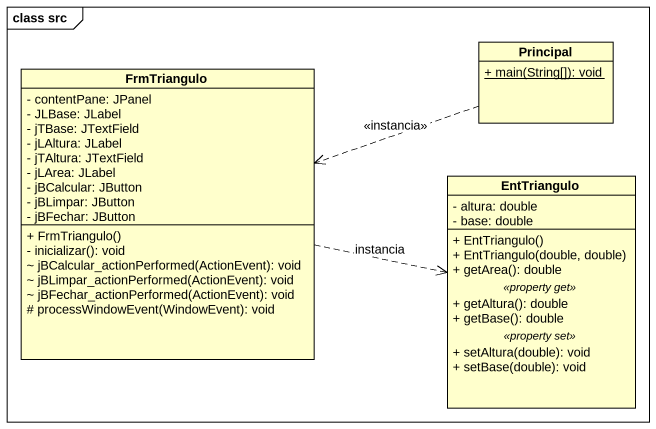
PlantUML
@startuml
mainframe class src
hide circle
hide empty members
skinparam classAttributeIconSize 0
class Principal {
  {static} + main(String[]): void
}
class FrmTriangulo {
  - contentPane: JPanel
  - JLBase: JLabel
  - jTBase: JTextField
  - jLAltura: JLabel
  - jTAltura: JTextField
  - jLArea: JLabel
  - jBCalcular: JButton
  - jBLimpar: JButton
  - jBFechar: JButton
  + FrmTriangulo()
  - inicializar(): void
  ~ jBCalcular_actionPerformed(ActionEvent): void
  ~ jBLimpar_actionPerformed(ActionEvent): void
  ~ jBFechar_actionPerformed(ActionEvent): void
  # processWindowEvent(WindowEvent): void
}
class EntTriangulo {
  - altura: double
  - base: double
  --
  + EntTriangulo()
  + EntTriangulo(double, double)
  + getArea(): double
  .. <<property get>> ..
  + getAltura(): double
  + getBase(): double
  .. <<property set>> ..
  + setAltura(double): void
  + setBase(double): void
}
Principal .left.> FrmTriangulo : <<instancia>>
FrmTriangulo .right.> EntTriangulo : instancia
@enduml
